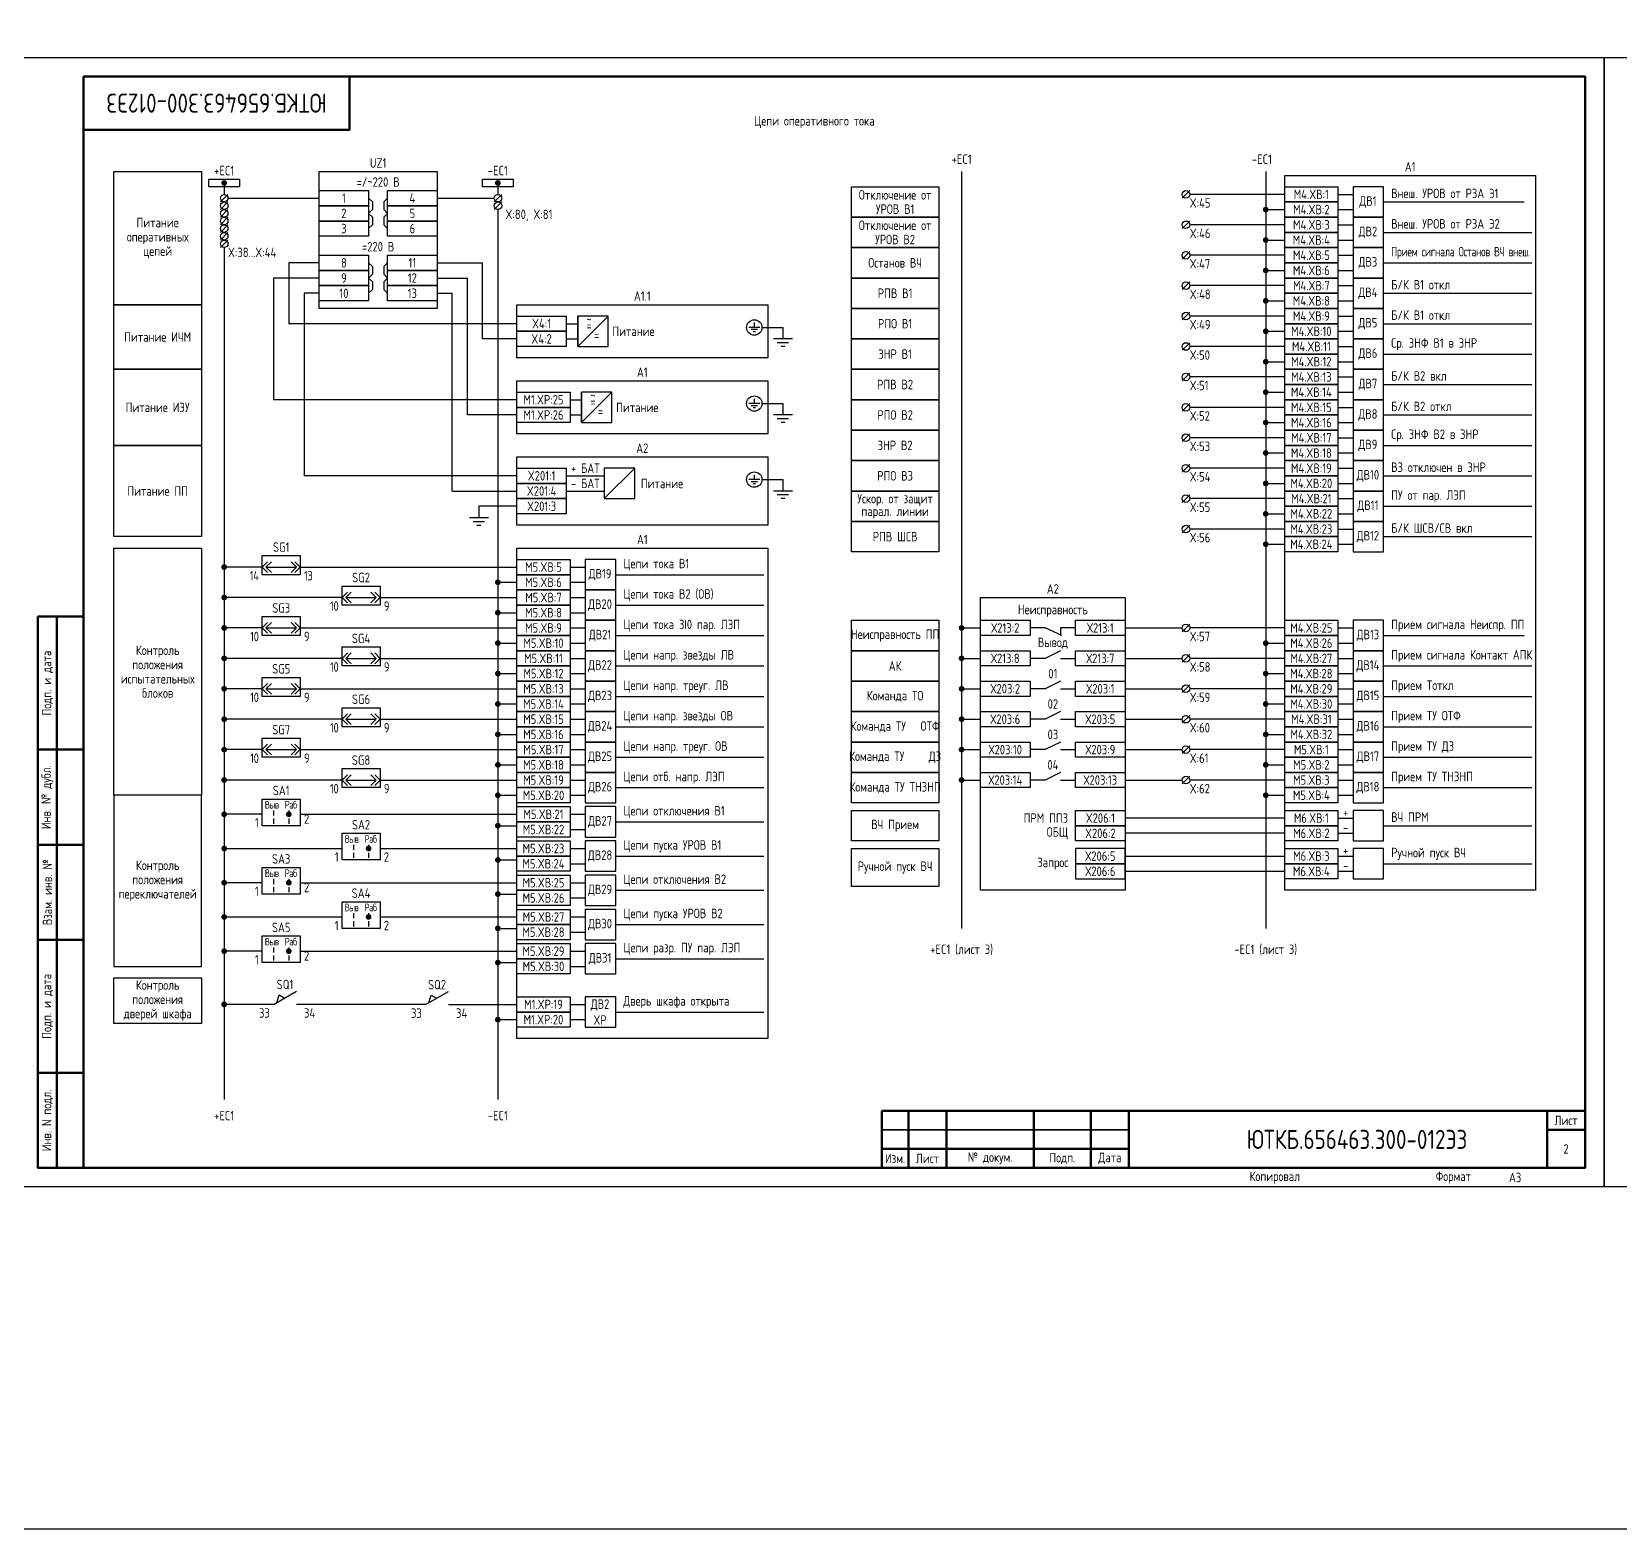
# Model space of a CAD drawing. Header units: millimetres. Extents: x -863 to 2619, y -90 to 586.
# Drawn here: x 426.4 to 844, y -90 to 303.8 of the extents above; entities that cross this region are included whole.
import ezdxf

# ---------------------------------------------------------------- set-up
doc = ezdxf.new("R2010")
doc.units = ezdxf.units.MM
doc.styles.add('Gost_type_A', font='GOST_A.TTF')

# ---------------------------------------------------------------- blocks, each defined once
blk = doc.blocks.new('Формат_А3')
blk.add_lwpolyline([(-420, 297), (0, 297), (0, 0), (-420, 0)], close=True)
at = {"lineweight": 50}
blk.add_lwpolyline([(-400, 292), (-5, 292), (-5, 5), (-400, 5)], close=True, dxfattribs=at)
blk = doc.blocks.new('POINT')
at = {"const_width": 0.75}
blk.add_lwpolyline([(-0.375, 0, 1), (0.375, 0, 1)], format="xyb", close=True, dxfattribs=at)
blk = doc.blocks.new('Шинка')
blk.add_lwpolyline([(-4, 1), (4, 1), (4, -1), (-4, -1)], close=True)
blk.add_blockref('POINT', (0, 0))
blk = doc.blocks.new('Штамп угловой верхний')
at = {"lineweight": 50}
blk.add_lwpolyline([(0, 0), (70, 0), (70, -14), (0, -14)], close=True, dxfattribs=at)
blk = doc.blocks.new('Штамп левый нижний')
at = {"lineweight": 50}
for points in [[(-12, 145), (-7, 145), (-7, 110), (-12, 110)], [(-7, 145), (0, 145), (0, 110), (-7, 110)], [(-12, 110), (-7, 110), (-7, 85), (-12, 85)], [(-7, 110), (0, 110), (0, 85), (-7, 85)], [(-12, 85), (-7, 85), (-7, 60), (-12, 60)], [(-7, 85), (0, 85), (0, 60), (-7, 60)], [(-12, 60), (-7, 60), (-7, 25), (-12, 25)], [(-7, 60), (0, 60), (0, 25), (-7, 25)], [(-12, 25), (-7, 25), (-7, 0), (-12, 0)], [(-7, 25), (0, 25), (0, 0), (-7, 0)]]:
    blk.add_lwpolyline(points, close=True, dxfattribs=at)
at = {"char_height": 2.5, "attachment_point": 5, "rotation": 90, "style": 'Gost_type_A'}
for s, insert, width in [('Подп. и дата', (-9.5, 127.5), 35), ('Инв. № дубл.', (-9.5, 97.5), 25), ('Взам. инв. №', (-9.5, 72.5), 25), ('Подп. и дата', (-9.5, 42.5), 35), ('Инв. N подл.', (-9.5, 12.5), 25)]:
    blk.add_mtext(s, dxfattribs=dict(at, insert=insert, width=width))
blk = doc.blocks.new('Штамп малый нижний')
at = {"lineweight": 50}
for points in [[(-185, 15), (-178, 15), (-178, 5), (-185, 5)], [(-178, 15), (-168, 15), (-168, 5), (-178, 5)], [(-168, 15), (-145, 15), (-145, 5), (-168, 5)], [(-145, 15), (-130, 15), (-130, 5), (-145, 5)], [(-130, 15), (-120, 15), (-120, 5), (-130, 5)], [(-120, 15), (-10, 15), (-10, 0), (-120, 0)], [(-10, 15), (0, 15), (0, 10), (-10, 10)], [(-10, 10), (0, 10), (0, 0), (-10, 0)], [(-185, 5), (-178, 5), (-178, 0), (-185, 0)], [(-178, 5), (-168, 5), (-168, 0), (-178, 0)], [(-168, 5), (-145, 5), (-145, 0), (-168, 0)], [(-145, 5), (-130, 5), (-130, 0), (-145, 0)], [(-130, 5), (-120, 5), (-120, 0), (-130, 0)]]:
    blk.add_lwpolyline(points, close=True, dxfattribs=at)
for points in [[(-185, 15), (-178, 15), (-178, 10), (-185, 10)], [(-178, 15), (-168, 15), (-168, 10), (-178, 10)], [(-168, 15), (-145, 15), (-145, 10), (-168, 10)], [(-145, 15), (-130, 15), (-130, 10), (-145, 10)], [(-130, 15), (-120, 15), (-120, 10), (-130, 10)], [(-185, 10), (-178, 10), (-178, 5), (-185, 5)], [(-178, 10), (-168, 10), (-168, 5), (-178, 5)], [(-168, 10), (-145, 10), (-145, 5), (-168, 5)], [(-145, 10), (-130, 10), (-130, 5), (-145, 5)], [(-130, 10), (-120, 10), (-120, 5), (-130, 5)]]:
    blk.add_lwpolyline(points, close=True)
at = {"char_height": 2.5, "style": 'Gost_type_A'}
for s, insert, width, attachment_point in [('Лист', (-5, 12.5), 10, 5), ('Изм.', (-181.5, 2.5), 7, 5), ('Лист', (-173, 2.5), 10, 5), ('№ докум.', (-156.5, 2.5), 23, 5), ('Подп.', (-137.5, 2.5), 15, 5), ('Дата', (-125, 2.5), 10, 5), ('Копировал', (-75, -2.53), 13.1202, 6), ('Формат', (-30, -2.53), 13.1202, 6)]:
    blk.add_mtext(s, dxfattribs=dict(at, insert=insert, width=width, attachment_point=attachment_point))
blk = doc.blocks.new('БИ_разъем')
for p, q in [((0, 0), (1.41, 1.41)), ((0, 0), (1.41, 1.41)), ((0, 0), (1.41, -1.41)), ((0, 0), (1.41, -1.41)), ((1, 0), (2.41, 1.41)), ((1, 0), (2.41, -1.41)), ((1, 0), (9, 0)), ((9, 0), (7.59, 1.41)), ((9, 0), (7.59, -1.41)), ((10, 0), (8.59, 1.41)), ((10, 0), (8.59, 1.41)), ((10, 0), (8.59, -1.41)), ((10, 0), (8.59, -1.41))]:
    blk.add_line(p, q)
blk = doc.blocks.new('Переключатель_положение')
for p, q in [((2, 1), (2, -0.34)), ((2, -1.14), (2, -2.49))]:
    blk.add_line(p, q)

msp = doc.modelspace()

# ---------------------------------------------------------------- linework, layer by layer
for p, q in [((477, 264), (477, 261)), ((549, 264), (549, 261)), ((671, 267), (671, 68)), ((751, 267), (751, 68)), ((478, 261), (476, 259)), ((478, 259), (476, 257)), ((478.01, 260), (502, 260)), ((533, 260), (548, 260)), ((550, 261), (548, 259)), ((550, 259), (548, 257)), ((731, 262), (729, 260)), ((756, 261), (731, 261)), ((770, 261), (774, 261)), ((782, 259), (819, 259)), ((478, 257), (476, 255)), ((478, 255), (476, 253)), ((549, 257), (549, 23)), ((751, 257), (756, 257)), ((770, 257), (774, 257)), ((478, 253), (476, 251)), ((478, 251), (476, 249)), ((731, 254), (729, 252)), ((756, 253), (731, 253)), ((770, 253), (774, 253)), ((782, 251), (821, 251)), ((478, 249), (476, 247)), ((477, 247), (477, 23)), ((751, 249), (756, 249)), ((770, 249), (774, 249)), ((502, 243), (494, 243)), ((494, 243), (494, 227)), ((533, 243), (545, 243)), ((545, 223), (545, 243)), ((731, 246), (729, 244)), ((756, 245), (731, 245)), ((770, 245), (774, 245)), ((782, 243), (821, 243)), ((490, 239), (490, 207)), ((502, 239), (490, 239)), ((533, 239), (541, 239)), ((541, 203), (541, 239)), ((751, 241), (756, 241)), ((770, 241), (774, 241)), ((502, 235), (498, 235)), ((498, 235), (498, 187)), ((533, 235), (537, 235)), ((537, 183), (537, 235)), ((731, 238), (729, 236)), ((756, 237), (731, 237)), ((770, 237), (774, 237)), ((782, 235), (821, 235)), ((731, 230), (729, 228)), ((751, 233), (756, 233)), ((770, 233), (774, 233)), ((554, 227), (494, 227)), ((570, 221), (570, 229)), ((570, 221), (578, 229)), ((618.48, 226), (624, 226)), ((756, 229), (731, 229)), ((770, 229), (774, 229)), ((782, 227), (821, 227)), ((554, 223), (545, 223)), ((731, 222), (729, 220)), ((751, 225), (756, 225)), ((770, 225), (774, 225)), ((756, 221), (731, 221)), ((770, 221), (774, 221)), ((782, 219), (821, 219)), ((731, 214), (729, 212)), ((756, 213), (731, 213)), ((751, 217), (756, 217)), ((770, 217), (774, 217)), ((770, 213), (774, 213)), ((571, 201), (571, 209)), ((571, 201), (579, 209)), ((751, 209), (756, 209)), ((770, 209), (774, 209)), ((782, 211), (821, 211)), ((554, 207), (490, 207)), ((618.48, 206), (624, 206)), ((731, 206), (729, 204)), ((756, 205), (731, 205)), ((770, 205), (774, 205)), ((554, 203), (541, 203)), ((751, 201), (756, 201)), ((770, 201), (774, 201)), ((782, 203), (821, 203)), ((731, 198), (729, 196)), ((756, 197), (731, 197)), ((770, 197), (774, 197)), ((751, 193), (756, 193)), ((770, 193), (774, 193)), ((782, 195), (821, 195)), ((577, 181), (585, 189)), ((731, 190), (729, 188)), ((756, 189), (731, 189)), ((770, 189), (774, 189)), ((554, 187), (498, 187)), ((618.48, 186), (624, 186)), ((751, 185), (756, 185)), ((770, 185), (774, 185)), ((782, 187), (821, 187)), ((537, 183), (554, 183)), ((731, 182), (729, 180)), ((756, 181), (731, 181)), ((770, 181), (774, 181)), ((554, 179), (544, 179)), ((751, 177), (756, 177)), ((770, 177), (774, 177)), ((782, 179), (821, 179)), ((731, 174), (729, 172)), ((756, 173), (731, 173)), ((770, 173), (774, 173)), ((751, 169), (756, 169)), ((770, 169), (774, 169)), ((782, 171), (821, 171)), ((487, 163), (477, 163)), ((497, 163), (554, 163)), ((568, 163), (572, 163)), ((549, 159), (554, 159)), ((568, 159), (572, 159)), ((580, 161), (619, 161)), ((508, 155), (477, 155)), ((518, 155), (554, 155)), ((568, 155), (572, 155)), ((549, 151), (554, 151)), ((568, 151), (572, 151)), ((580, 153), (619, 153)), ((487, 147), (477, 147)), ((497, 147), (554, 147)), ((568, 147), (572, 147)), ((671, 147), (676, 147)), ((697, 147), (697, 145)), ((714, 147), (729, 147)), ((731, 148), (729, 146)), ((756, 147), (731, 147)), ((770, 147), (774, 147)), ((549, 143), (554, 143)), ((568, 143), (572, 143)), ((580, 145), (619, 145)), ((751, 143), (756, 143)), ((770, 143), (774, 143)), ((782, 145), (819, 145)), ((508, 139), (477, 139)), ((518, 139), (554, 139)), ((568, 139), (572, 139)), ((671, 139), (676, 139)), ((693, 139), (689, 139)), ((697, 139), (701, 139)), ((714, 139), (729, 139)), ((731, 140), (729, 138)), ((756, 139), (731, 139)), ((770, 139), (774, 139)), ((549, 135), (554, 135)), ((568, 135), (572, 135)), ((580, 137), (619, 137)), ((751, 135), (756, 135)), ((770, 135), (774, 135)), ((782, 137), (821, 137)), ((487, 131), (477, 131)), ((497, 131), (554, 131)), ((568, 131), (572, 131)), ((671, 131), (676, 131)), ((693, 131), (689, 131)), ((697, 131), (701, 131)), ((714, 131), (729, 131)), ((731, 132), (729, 130)), ((756, 131), (731, 131)), ((770, 131), (774, 131)), ((549, 127), (554, 127)), ((568, 127), (572, 127)), ((580, 129), (619, 129)), ((751, 127), (756, 127)), ((770, 127), (774, 127)), ((782, 129), (821, 129)), ((508, 123), (477, 123)), ((518, 123), (554, 123)), ((568, 123), (572, 123)), ((671, 123), (676, 123)), ((693, 123), (689, 123)), ((697, 123), (701, 123)), ((714, 123), (729, 123)), ((731, 124), (729, 122)), ((756, 123), (731, 123)), ((770, 123), (774, 123)), ((549, 119), (554, 119)), ((568, 119), (572, 119)), ((580, 121), (619, 121)), ((751, 119), (756, 119)), ((770, 119), (774, 119)), ((782, 121), (821, 121)), ((487, 115), (477, 115)), ((497, 115), (554, 115)), ((568, 115), (572, 115)), ((580, 113), (619, 113)), ((671, 115), (676, 115)), ((693, 115), (689, 115)), ((697, 115), (701, 115)), ((714, 115), (729, 115)), ((731, 116), (729, 114)), ((756, 115), (731, 115)), ((770, 115), (774, 115)), ((782, 113), (821, 113)), ((549, 111), (554, 111)), ((568, 111), (572, 111)), ((751, 111), (756, 111)), ((770, 111), (774, 111)), ((508, 107), (477, 107)), ((518, 107), (554, 107)), ((568, 107), (572, 107)), ((580, 105), (619, 105)), ((671, 107), (676, 107)), ((693, 107), (689, 107)), ((697, 107), (701, 107)), ((714, 107), (729, 107)), ((731, 108), (729, 106)), ((756, 107), (731, 107)), ((770, 107), (774, 107)), ((782, 105), (821, 105)), ((549, 103), (554, 103)), ((568, 103), (572, 103)), ((751, 103), (756, 103)), ((770, 103), (774, 103)), ((487, 98), (477, 98)), ((497, 98), (554, 98)), ((568, 98), (572, 98)), ((756, 97), (714, 97)), ((770, 97), (774, 97)), ((549, 95), (554, 95)), ((549, 95), (554, 95)), ((568, 94), (572, 94)), ((580, 96), (619, 96)), ((756, 93), (714, 93)), ((770, 93), (774, 93)), ((782, 95), (821, 95)), ((477, 89), (508, 89)), ((518, 89), (554, 89)), ((568, 89), (572, 89)), ((549, 86), (554, 86)), ((549, 86), (554, 86)), ((568, 85), (572, 85)), ((580, 87), (619, 87)), ((714, 87), (756, 87)), ((770, 87), (774, 87)), ((782, 85), (821, 85)), ((487, 80), (477, 80)), ((497, 80), (554, 80)), ((568, 80), (572, 80)), ((714, 83), (756, 83)), ((770, 83), (774, 83)), ((549, 77), (554, 77)), ((549, 77), (554, 77)), ((568, 76), (572, 76)), ((580, 78), (619, 78)), ((477, 71), (508, 71)), ((518, 71), (554, 71)), ((568, 71), (572, 71)), ((549, 68), (554, 68)), ((549, 68), (554, 68)), ((568, 67), (572, 67)), ((580, 69), (619, 69)), ((487, 62), (477, 62)), ((497, 62), (554, 62)), ((549, 59), (554, 59)), ((549, 59), (554, 59)), ((568, 62), (572, 62)), ((580, 60), (619, 60)), ((568, 58), (572, 58)), ((490, 48), (496, 51.46)), ((490.86, 48.5), (491.43, 50.48)), ((491.43, 50.48), (492.87, 49.65)), ((530, 47.95), (536, 51.42)), ((530.86, 48.45), (531.43, 50.44)), ((531.43, 50.44), (532.87, 49.61)), ((490, 48), (477, 48)), ((530, 47.95), (496, 47.95)), ((536, 48), (554, 48)), ((568, 48), (572, 48)), ((580, 46), (619, 46)), ((549, 44), (554, 44)), ((549, 44), (554, 44)), ((568, 44), (572, 44))]:
    msp.add_line(p, q)
at = {"ltscale": 4}
for p, q in [((567, 227), (570, 227)), ((567, 223), (570, 223)), ((568, 207), (571, 207)), ((568, 203), (571, 203)), ((567, 187), (577, 187)), ((567, 183), (577, 183))]:
    msp.add_line(p, q, dxfattribs=at)
at = {"ltscale": 4.32}
for p, q in [((617.89, 226), (615.04, 226)), ((616.46, 227.28), (616.46, 226)), ((624, 226), (624, 223)), ((617.32, 225.43), (615.61, 225.43)), ((616.75, 224.86), (616.18, 224.86)), ((626.5, 223), (621.5, 223)), ((625.5, 222), (622.5, 222)), ((624.5, 221), (623.5, 221)), ((617.89, 206), (615.04, 206)), ((617.32, 205.43), (615.61, 205.43)), ((616.75, 204.86), (616.18, 204.86)), ((616.46, 207.28), (616.46, 206)), ((624, 206), (624, 203)), ((626.5, 203), (621.5, 203)), ((625.5, 202), (622.5, 202)), ((624.5, 201), (623.5, 201)), ((617.89, 186), (615.04, 186)), ((617.32, 185.43), (615.61, 185.43)), ((616.75, 184.86), (616.18, 184.86)), ((616.46, 187.28), (616.46, 186)), ((624, 186), (624, 183)), ((626.5, 183), (621.5, 183)), ((625.5, 182), (622.5, 182)), ((624.5, 181), (623.5, 181)), ((541.5, 176), (546.5, 176)), ((544, 179), (544, 176)), ((542.5, 175), (545.5, 175)), ((543.5, 174), (544.5, 174)), ((697.39, 145), (693, 147)), ((697, 141), (693, 139)), ((697, 133), (693, 131)), ((697, 125), (693, 123)), ((697, 117), (693, 115)), ((697, 109), (693, 107))]:
    msp.add_line(p, q, dxfattribs=at)
at = {"ltscale": 1.08}
for p, q in [((693, 147), (689, 147)), ((701, 147), (697, 147))]:
    msp.add_line(p, q, dxfattribs=at)
for points in [[(-863, 586), (2619, 586), (2619, -90), (-863, -90)], [(471, 232), (448, 232), (448, 267), (471, 267)], [(502, 267), (533, 267), (533, 231), (502, 231)], [(756, 266), (822, 266), (822, 78), (756, 78)], [(502, 262), (515, 262), (515, 258), (502, 258)], [(520, 262), (533, 262), (533, 258), (520, 258)], [(665, 255), (642, 255), (642, 263), (665, 263)], [(756, 263), (770, 263), (770, 259), (756, 259)], [(756, 259), (770, 259), (770, 255), (756, 255)], [(502, 258), (515, 258), (515, 254), (502, 254)], [(520, 258), (533, 258), (533, 254), (520, 254)], [(665, 247), (642, 247), (642, 255), (665, 255)], [(756, 255), (770, 255), (770, 251), (756, 251)], [(502, 254), (515, 254), (515, 250), (502, 250)], [(520, 254), (533, 254), (533, 250), (520, 250)], [(756, 251), (770, 251), (770, 247), (756, 247)], [(665, 239), (642, 239), (642, 247), (665, 247)], [(756, 247), (770, 247), (770, 243), (756, 243)], [(502, 245), (515, 245), (515, 241), (502, 241)], [(520, 245), (533, 245), (533, 241), (520, 241)], [(756, 243), (770, 243), (770, 239), (756, 239)], [(502, 241), (515, 241), (515, 237), (502, 237)], [(520, 241), (533, 241), (533, 237), (520, 237)], [(665, 231), (642, 231), (642, 239), (665, 239)], [(756, 239), (770, 239), (770, 235), (756, 235)], [(502, 237), (515, 237), (515, 233), (502, 233)], [(520, 237), (533, 237), (533, 233), (520, 233)], [(756, 235), (770, 235), (770, 231), (756, 231)], [(471, 215), (448, 215), (448, 232), (471, 232)], [(554, 232), (620, 232), (620, 218), (554, 218)], [(665, 223), (642, 223), (642, 231), (665, 231)], [(756, 231), (770, 231), (770, 227), (756, 227)], [(554, 229), (567, 229), (567, 225), (554, 225)], [(756, 227), (770, 227), (770, 223), (756, 223)], [(554, 225), (567, 225), (567, 221), (554, 221)], [(665, 215), (642, 215), (642, 223), (665, 223)], [(756, 223), (770, 223), (770, 219), (756, 219)], [(756, 219), (770, 219), (770, 215), (756, 215)], [(471, 195), (448, 195), (448, 215), (471, 215)], [(665, 207), (642, 207), (642, 215), (665, 215)], [(756, 215), (770, 215), (770, 211), (756, 211)], [(554, 212), (620, 212), (620, 198), (554, 198)], [(554, 209), (568, 209), (568, 205), (554, 205)], [(756, 211), (770, 211), (770, 207), (756, 207)], [(554, 205), (568, 205), (568, 201), (554, 201)], [(665, 199), (642, 199), (642, 207), (665, 207)], [(756, 207), (770, 207), (770, 203), (756, 203)], [(756, 203), (770, 203), (770, 199), (756, 199)], [(665, 191), (642, 191), (642, 199), (665, 199)], [(756, 199), (770, 199), (770, 195), (756, 195)], [(471, 171), (448, 171), (448, 195), (471, 195)], [(756, 195), (770, 195), (770, 191), (756, 191)], [(554, 192), (620, 192), (620, 174), (554, 174)], [(554, 189), (567, 189), (567, 185), (554, 185)], [(665, 183), (642, 183), (642, 191), (665, 191)], [(756, 191), (770, 191), (770, 187), (756, 187)], [(554, 185), (567, 185), (567, 181), (554, 181)], [(756, 187), (770, 187), (770, 183), (756, 183)], [(554, 181), (567, 181), (567, 177), (554, 177)], [(665, 175), (642, 175), (642, 183), (665, 183)], [(756, 183), (770, 183), (770, 179), (756, 179)], [(756, 179), (770, 179), (770, 175), (756, 175)], [(665, 167), (642, 167), (642, 175), (665, 175)], [(756, 175), (770, 175), (770, 171), (756, 171)], [(471, 103), (448, 103), (448, 168), (471, 168)], [(554, 168), (620, 168), (620, 39), (554, 39)], [(756, 171), (770, 171), (770, 167), (756, 167)], [(487, 166), (497, 166), (497, 161), (487, 161)], [(554, 165), (568, 165), (568, 161), (554, 161)], [(554, 161), (568, 161), (568, 157), (554, 157)], [(508, 158), (518, 158), (518, 153), (508, 153)], [(554, 157), (568, 157), (568, 153), (554, 153)], [(676, 155), (714, 155), (714, 78), (676, 78)], [(554, 153), (568, 153), (568, 149), (554, 149)], [(487, 150), (497, 150), (497, 145), (487, 145)], [(554, 149), (568, 149), (568, 145), (554, 145)], [(665, 141), (642, 141), (642, 149), (665, 149)], [(676, 149), (689, 149), (689, 145), (676, 145)], [(701, 149), (714, 149), (714, 145), (701, 145)], [(756, 149), (770, 149), (770, 145), (756, 145)], [(508, 142), (518, 142), (518, 137), (508, 137)], [(554, 145), (568, 145), (568, 141), (554, 141)], [(756, 145), (770, 145), (770, 141), (756, 141)], [(554, 141), (568, 141), (568, 137), (554, 137)], [(665, 133), (642, 133), (642, 141), (665, 141)], [(676, 141), (689, 141), (689, 137), (676, 137)], [(701, 141), (714, 141), (714, 137), (701, 137)], [(756, 141), (770, 141), (770, 137), (756, 137)], [(487, 134), (497, 134), (497, 129), (487, 129)], [(554, 137), (568, 137), (568, 133), (554, 133)], [(756, 137), (770, 137), (770, 133), (756, 133)], [(554, 133), (568, 133), (568, 129), (554, 129)], [(665, 125), (642, 125), (642, 133), (665, 133)], [(676, 133), (689, 133), (689, 129), (676, 129)], [(701, 133), (714, 133), (714, 129), (701, 129)], [(756, 133), (770, 133), (770, 129), (756, 129)], [(508, 126), (518, 126), (518, 121), (508, 121)], [(554, 129), (568, 129), (568, 125), (554, 125)], [(756, 129), (770, 129), (770, 125), (756, 125)], [(554, 125), (568, 125), (568, 121), (554, 121)], [(665, 117), (642, 117), (642, 125), (665, 125)], [(676, 125), (689, 125), (689, 121), (676, 121)], [(701, 125), (714, 125), (714, 121), (701, 121)], [(756, 125), (770, 125), (770, 121), (756, 121)], [(487, 118), (497, 118), (497, 113), (487, 113)], [(554, 121), (568, 121), (568, 117), (554, 117)], [(554, 117), (568, 117), (568, 113), (554, 113)], [(665, 109), (642, 109), (642, 117), (665, 117)], [(676, 117), (689, 117), (689, 113), (676, 113)], [(701, 117), (714, 117), (714, 113), (701, 113)], [(756, 121), (770, 121), (770, 117), (756, 117)], [(756, 117), (770, 117), (770, 113), (756, 113)], [(554, 113), (568, 113), (568, 109), (554, 109)], [(756, 113), (770, 113), (770, 109), (756, 109)], [(508, 110), (518, 110), (518, 105), (508, 105)], [(554, 109), (568, 109), (568, 105), (554, 105)], [(665, 101), (642, 101), (642, 109), (665, 109)], [(676, 109), (689, 109), (689, 105), (676, 105)], [(701, 109), (714, 109), (714, 105), (701, 105)], [(756, 109), (770, 109), (770, 105), (756, 105)], [(554, 105), (568, 105), (568, 101), (554, 101)], [(756, 105), (770, 105), (770, 101), (756, 101)], [(471, 103), (448, 103), (448, 58), (471, 58)], [(487, 102), (497, 102), (497, 95), (487, 95)], [(554, 100), (568, 100), (568, 96), (554, 96)], [(665, 91), (642, 91), (642, 99), (665, 99)], [(701, 99), (714, 99), (714, 95), (701, 95)], [(756, 99), (770, 99), (770, 95), (756, 95)], [(508, 93), (518, 93), (518, 86), (508, 86)], [(554, 96), (568, 96), (568, 92), (554, 92)], [(701, 95), (714, 95), (714, 91), (701, 91)], [(756, 95), (770, 95), (770, 91), (756, 91)], [(554, 91), (568, 91), (568, 87), (554, 87)], [(665, 79), (642, 79), (642, 89), (665, 89)], [(714, 89), (701, 89), (701, 85), (714, 85)], [(756, 89), (770, 89), (770, 85), (756, 85)], [(487, 84), (497, 84), (497, 77), (487, 77)], [(554, 87), (568, 87), (568, 83), (554, 83)], [(714, 85), (701, 85), (701, 81), (714, 81)], [(756, 85), (770, 85), (770, 81), (756, 81)], [(554, 82), (568, 82), (568, 78), (554, 78)], [(554, 78), (568, 78), (568, 74), (554, 74)], [(508, 75), (518, 75), (518, 68), (508, 68)], [(554, 73), (568, 73), (568, 69), (554, 69)], [(554, 69), (568, 69), (568, 65), (554, 65)], [(487, 66), (497, 66), (497, 59), (487, 59)], [(554, 64), (568, 64), (568, 60), (554, 60)], [(554, 60), (568, 60), (568, 56), (554, 56)], [(471, 43), (448, 43), (448, 55), (471, 55)], [(554, 50), (568, 50), (568, 46), (554, 46)], [(554, 46), (568, 46), (568, 42), (554, 42)]]:
    msp.add_lwpolyline(points, close=True)
for points in [[(515, 260), (516, 259), (516, 257), (515, 256)], [(520, 260), (519, 259), (519, 257), (520, 256)], [(515, 256), (516, 255), (516, 253), (515, 252)], [(520, 256), (519, 255), (519, 253), (520, 252)], [(515, 243), (516, 242), (516, 240), (515, 239)], [(520, 243), (519, 242), (519, 240), (520, 239)], [(515, 239), (516, 238), (516, 236), (515, 235)], [(520, 239), (519, 238), (519, 236), (520, 235)]]:
    msp.add_lwpolyline(points)
at = {"ltscale": 4}
for points in [[(774, 255), (782, 255), (782, 263), (774, 263)], [(774, 247), (782, 247), (782, 255), (774, 255)], [(774, 239), (782, 239), (782, 247), (774, 247)], [(774, 231), (782, 231), (782, 239), (774, 239)], [(774, 223), (782, 223), (782, 231), (774, 231)], [(570, 221), (578, 221), (578, 229), (570, 229)], [(774, 215), (782, 215), (782, 223), (774, 223)], [(774, 207), (782, 207), (782, 215), (774, 215)], [(571, 201), (579, 201), (579, 209), (571, 209)], [(774, 199), (782, 199), (782, 207), (774, 207)], [(774, 191), (782, 191), (782, 199), (774, 199)], [(577, 181), (585, 181), (585, 189), (577, 189)], [(774, 183), (782, 183), (782, 191), (774, 191)], [(774, 175), (782, 175), (782, 183), (774, 183)], [(774, 167), (782, 167), (782, 175), (774, 175)], [(572, 157), (580, 157), (580, 165), (572, 165)], [(572, 149), (580, 149), (580, 157), (572, 157)], [(572, 141), (580, 141), (580, 149), (572, 149)], [(774, 141), (782, 141), (782, 149), (774, 149)], [(572, 133), (580, 133), (580, 141), (572, 141)], [(774, 133), (782, 133), (782, 141), (774, 141)], [(572, 125), (580, 125), (580, 133), (572, 133)], [(774, 125), (782, 125), (782, 133), (774, 133)], [(572, 117), (580, 117), (580, 125), (572, 125)], [(774, 117), (782, 117), (782, 125), (774, 125)], [(572, 109), (580, 109), (580, 117), (572, 117)], [(774, 109), (782, 109), (782, 117), (774, 117)], [(572, 101), (580, 101), (580, 109), (572, 109)], [(774, 101), (782, 101), (782, 109), (774, 109)], [(572, 92), (580, 92), (580, 100), (572, 100)], [(774, 91), (782, 91), (782, 99), (774, 99)], [(572, 83), (580, 83), (580, 91), (572, 91)], [(774, 81), (782, 81), (782, 89), (774, 89)], [(572, 74), (580, 74), (580, 82), (572, 82)], [(572, 65), (580, 65), (580, 73), (572, 73)], [(572, 56), (580, 56), (580, 64), (572, 64)], [(572, 42), (580, 42), (580, 50), (572, 50)]]:
    msp.add_lwpolyline(points, close=True, dxfattribs=at)
for centre, radius in [((477, 260), 1), ((477, 258), 1), ((549, 260), 1), ((549, 258), 1), ((730, 261), 1), ((477, 256), 1), ((477, 254), 1), ((477, 252), 1), ((477, 250), 1), ((730, 253), 1), ((477, 248), 1), ((730, 245), 1), ((730, 237), 1), ((730, 229), 1), ((616.46, 226), 2.02), ((730, 221), 1), ((730, 213), 1), ((616.46, 206), 2.02), ((730, 205), 1), ((730, 197), 1), ((616.46, 186), 2.02), ((730, 189), 1), ((730, 181), 1), ((730, 173), 1), ((730, 147), 1), ((730, 139), 1), ((730, 131), 1), ((730, 123), 1), ((730, 115), 1), ((730, 107), 1)]:
    msp.add_circle(centre, radius)

# ---------------------------------------------------------------- block references
at = {"color": 1}
for name, p in [('Формат_А3', (840, 0)), ('Формат_А3', (1260, 0)), ('Штамп левый нижний', (440, 5)), ('Штамп малый нижний', (835, 5))]:
    msp.add_blockref(name, p, dxfattribs=at)
for name, p in [('Штамп угловой верхний', (440, 292)), ('Шинка', (477, 264)), ('Шинка', (549, 264)), ('POINT', (751, 257)), ('POINT', (751, 249)), ('POINT', (751, 241)), ('POINT', (751, 233)), ('POINT', (751, 225)), ('POINT', (751, 217)), ('POINT', (751, 209)), ('POINT', (751, 201)), ('POINT', (751, 193)), ('POINT', (751, 185)), ('POINT', (751, 177)), ('POINT', (751, 169)), ('POINT', (477, 163)), ('БИ_разъем', (487, 163)), ('POINT', (549, 159)), ('POINT', (477, 155)), ('БИ_разъем', (508, 155)), ('POINT', (549, 151)), ('POINT', (477, 147)), ('БИ_разъем', (487, 147)), ('POINT', (671, 147)), ('POINT', (549, 143)), ('POINT', (751, 143)), ('POINT', (477, 139)), ('БИ_разъем', (508, 139)), ('POINT', (671, 139)), ('POINT', (549, 135)), ('POINT', (751, 135)), ('POINT', (477, 131)), ('БИ_разъем', (487, 131)), ('POINT', (671, 131)), ('POINT', (549, 127)), ('POINT', (751, 127)), ('POINT', (477, 123)), ('БИ_разъем', (508, 123)), ('POINT', (671, 123)), ('POINT', (549, 119)), ('POINT', (751, 119)), ('POINT', (477, 115)), ('БИ_разъем', (487, 115)), ('POINT', (671, 115)), ('POINT', (549, 111)), ('POINT', (751, 111)), ('POINT', (477, 107)), ('БИ_разъем', (508, 107)), ('POINT', (671, 107)), ('POINT', (549, 103)), ('POINT', (751, 103)), ('POINT', (477, 98)), ('Переключатель_положение', (488, 98)), ('POINT', (494, 98)), ('Переключатель_положение', (492, 98)), ('POINT', (549, 95)), ('POINT', (549, 95)), ('POINT', (477, 89)), ('Переключатель_положение', (509, 89)), ('POINT', (515, 89)), ('Переключатель_положение', (513, 89)), ('POINT', (549, 86)), ('POINT', (549, 86)), ('POINT', (477, 80)), ('Переключатель_положение', (488, 80)), ('POINT', (494, 80)), ('Переключатель_положение', (492, 80)), ('POINT', (549, 77)), ('POINT', (549, 77)), ('POINT', (477, 71)), ('Переключатель_положение', (509, 71)), ('POINT', (515, 71)), ('Переключатель_положение', (513, 71)), ('POINT', (549, 68)), ('POINT', (549, 68)), ('POINT', (477, 62)), ('Переключатель_положение', (488, 62)), ('POINT', (494, 62)), ('Переключатель_положение', (492, 62)), ('POINT', (549, 59)), ('POINT', (549, 59)), ('POINT', (477, 48)), ('POINT', (549, 44)), ('POINT', (549, 44))]:
    msp.add_blockref(name, p)

# ---------------------------------------------------------------- texts
at = {"insert": (475, 285), "char_height": 5, "width": 70, "attachment_point": 5, "rotation": 180, "style": 'Gost_type_A'}
msp.add_mtext('ЮТКБ.656463.300-012Э3', dxfattribs=at)
at = {"char_height": 2.5, "style": 'Gost_type_A'}
for s, insert, width, attachment_point, line_spacing_factor in [('Цепи оперативного тока', (632.25, 280), 197.5, 5, 0.9), ('UZ1', (517.5, 268), 31, 8, 0.9), ('A1', (789, 267), 66, 8, 0.9), ('=/~220 В', (517.5, 263), 31, 8, 0.9), ('Отключение от УРОВ В1', (653.5, 259), 23, 5, 0.9), ('X:45', (731, 260), 8, 1, 0.9), ('Питание оперативных цепей', (459.5, 249.5), 23, 5, 0.9), ('X:80, X:81', (551, 257), 16, 1, 0.9), ('Отключение от УРОВ В2', (653.5, 251), 23, 5, 0.9), ('X:46', (731, 252), 8, 1, 0.9), ('X:38...X:44', (478, 247), 16, 1, 0.9), ('=220 В', (517.5, 246), 31, 8, 0.9), ('Останов ВЧ', (653.5, 243), 23, 5, 0.9), ('X:47', (731, 244), 8, 1, 0.9), ('A1.1', (587, 233), 66, 8, 0.9), ('РПВ В1', (653.5, 235), 23, 5, 0.9), ('X:48', (731, 236), 8, 1, 0.9), ('РПО В1', (653.5, 227), 23, 5, 0.9), ('X:49', (731, 228), 8, 1, 0.9), ('Питание ИЧМ', (459.5, 223.5), 23, 5, 0.9), ('ЗНР В1', (653.5, 219), 23, 5, 0.9), ('X:50', (731, 220), 8, 1, 0.9), ('A1', (587, 213), 66, 8, 0.9), ('РПВ В2', (653.5, 211), 23, 5, 0.9), ('X:51', (731, 212), 8, 1, 0.9), ('Питание ИЭУ', (459.5, 205), 23, 5, 0.9), ('РПО В2', (653.5, 203), 23, 5, 0.9), ('X:52', (731, 204), 8, 1, 0.9), ('A2', (587, 193), 66, 8, 0.9), ('ЗНР В2', (653.5, 195), 23, 5, 0.9), ('X:53', (731, 196), 8, 1, 0.9), ('РПО В3', (653.5, 187), 23, 5, 0.9), ('X:54', (731, 188), 8, 1, 0.9), ('Питание ПП', (459.5, 183), 23, 5, 0.9), ('Ускор. от защит парал. линии', (653.5, 179), 23, 5, 0.8), ('X:55', (731, 180), 8, 1, 0.9), ('A1', (587, 169), 66, 8, 0.9), ('A1', (587, 169), 66, 8, 0.9), ('РПВ ШСВ', (653.5, 171), 23, 5, 0.9), ('X:56', (731, 172), 8, 1, 0.9), ('SG1', (492, 167), 10, 8, 0.9), ('{\\T0.9;14}', (486, 162), 5, 3, 0.9), ('{\\T0.9;13}', (498, 162), 5, 1, 0.9), ('SG2', (513, 159), 10, 8, 0.9), ('A2', (695, 156), 38, 8, 0.9), ('SG3', (492, 151), 10, 8, 0.9), ('{\\T0.9;10}', (507, 154), 5, 3, 0.9), ('{\\T0.9;9}', (519, 154), 5, 1, 0.9), ('Неисправность', (695, 151.5), 38, 5, 0.8), ('Неисправность ПП', (653.5, 145), 23, 5, 0.9), ('Контроль положения\\Pиспытательных блоков', (459.5, 135.5), 23, 5, 0.9), ('{\\T0.9;10}', (486, 146), 5, 3, 0.9), ('{\\T0.9;9}', (498, 146), 5, 1, 0.9), ('SG4', (513, 143), 10, 8, 0.9), ('Вывод', (695, 143), 38, 5, 0.8), ('X:57', (731, 146), 8, 1, 0.9), ('{\\T0.9;10}', (507, 138), 5, 3, 0.9), ('{\\T0.9;9}', (519, 138), 5, 1, 0.9), ('АК', (653.5, 137), 23, 5, 0.9), ('X:58', (731, 138), 8, 1, 0.9), ('SG5', (492, 135), 10, 8, 0.9), ('01', (695, 135), 38, 5, 0.8), ('{\\T0.9;10}', (486, 130), 5, 3, 0.9), ('{\\T0.9;9}', (498, 130), 5, 1, 0.9), ('SG6', (513, 127), 10, 8, 0.9), ('Команда ТО', (653.5, 129), 23, 5, 0.9), ('X:59', (731, 130), 8, 1, 0.9), ('02', (695, 127), 38, 5, 0.8), ('SG7', (492, 119), 10, 8, 0.9), ('{\\T0.9;10}', (507, 122), 5, 3, 0.9), ('{\\T0.9;9}', (519, 122), 5, 1, 0.9), ('Команда ТУ   ОТФ', (653.5, 121), 23, 5, 0.9), ('X:60', (731, 122), 8, 1, 0.9), ('03', (695, 119), 38, 5, 0.8), ('{\\T0.9;10}', (486, 114), 5, 3, 0.9), ('{\\T0.9;9}', (498, 114), 5, 1, 0.9), ('SG8', (513, 111), 10, 8, 0.9), ('Команда ТУ     ДЗ', (653.5, 113), 23, 5, 0.9), ('X:61', (731, 114), 8, 1, 0.9), ('04', (695, 111), 38, 5, 0.8), ('{\\T0.9;10}', (507, 106), 5, 3, 0.9), ('{\\T0.9;9}', (519, 106), 5, 1, 0.9), ('Команда ТУ ТНЗНП', (653.5, 105), 23, 5, 0.9), ('X:62', (731, 106), 8, 1, 0.9), ('ВЧ Прием', (653.5, 95), 23, 5, 0.9), ('Контроль положения\\Pпереключателей', (459.5, 80.5), 23, 5, 0.9), ('Ручной пуск ВЧ', (653.5, 84), 23, 5, 0.9), ('Контроль положения\\Pдверей шкафа', (459.5, 49), 23, 5, 0.9)]:
    msp.add_mtext(s, dxfattribs=dict(at, insert=insert, width=width, attachment_point=attachment_point, line_spacing_factor=line_spacing_factor))
at = {"style": 'Gost_type_A'}
for s, insert, char_height, width, attachment_point in [('+EC1', (671, 269), 2.5, 18, 8), ('-EC1', (750, 269), 2.5, 18, 8), ('+EC1', (477, 266), 2.5, 10, 8), ('-EC1', (549, 266), 2.5, 10, 8), ('1', (508.5, 260), 2.5, 13, 5), ('4', (526.5, 260), 2.5, 13, 5), ('M4.XВ:1', (763, 261), 2.5, 14, 5), ('ДВ1', (777.88, 259), 2.5, 7.7588, 5), ('Внеш. УРОВ от РЗА Э1', (784, 260), 2.5, 30.8621, 7), ('2', (508.5, 256), 2.5, 13, 5), ('5', (526.5, 256), 2.5, 13, 5), ('M4.XВ:2', (763, 257), 2.5, 14, 5), ('3', (508.5, 252), 2.5, 13, 5), ('6', (526.5, 252), 2.5, 13, 5), ('M4.XВ:3', (763, 253), 2.5, 14, 5), ('ДВ2', (777.88, 251), 2.5, 7.7588, 5), ('Внеш. УРОВ от РЗА Э2', (784, 252), 2.5, 44.8565, 7), ('M4.XВ:4', (763, 249), 2.5, 14, 5), ('{\\W0.9;\\T0.95;Прием сигнала Останов ВЧ внеш.}', (784, 244), 2.5, 44.8565, 7), ('8', (508.5, 243), 2.5, 13, 5), ('11', (526.5, 243), 2.5, 13, 5), ('M4.XВ:5', (763, 245), 2.5, 14, 5), ('M4.XВ:6', (763, 241), 2.5, 14, 5), ('ДВ3', (777.88, 243), 2.5, 7.7588, 5), ('9', (508.5, 239), 2.5, 13, 5), ('12', (526.5, 239), 2.5, 13, 5), ('M4.XВ:7', (763, 237), 2.5, 14, 5), ('Б/К В1 откл', (784, 236), 2.5, 27.8465, 7), ('10', (508.5, 235), 2.5, 13, 5), ('13', (526.5, 235), 2.5, 13, 5), ('M4.XВ:8', (763, 233), 2.5, 14, 5), ('ДВ4', (777.88, 235), 2.5, 7.7588, 5), ('M4.XВ:9', (763, 229), 2.5, 14, 5), ('Б/К В1 откл', (784, 228), 2.5, 27.8465, 7), ('X4:1', (560.5, 227), 2.5, 13, 5), ('~', (573, 228.03), 2.5, 2.7, 5), ('=', (573, 226.53), 2.5, 6, 5), ('Питание', (584.67, 224.99), 2.5, 11.3452, 5), ('M4.XВ:10', (763, 225), 2.5, 14, 5), ('ДВ5', (777.88, 227), 2.5, 7.7588, 5), ('X4:2', (560.5, 223), 2.5, 13, 5), ('=', (575, 224), 2.5, 6, 5), ('M4.XВ:11', (763, 221), 2.5, 14, 5), ('Ср. ЗНФ В1 в ЗНР', (784, 220), 2.5, 27.8465, 7), ('M4.XВ:12', (763, 217), 2.5, 14, 5), ('ДВ6', (777.88, 219), 2.5, 7.7588, 5), ('M4.XВ:13', (763, 213), 2.5, 14, 5), ('Б/К В2 вкл', (784, 212), 2.5, 27.8465, 7), ('M4.XВ:14', (763, 209), 2.5, 14, 5), ('ДВ7', (777.88, 211), 2.5, 7.7588, 5), ('M1.XP:25', (561, 207), 2.5, 13.9956, 5), ('~', (574, 208.03), 2.5, 2.7, 5), ('=', (574, 206.53), 2.5, 6, 5), ('Питание', (585.67, 204.99), 2.5, 11.3452, 5), ('M4.XВ:15', (763, 205), 2.5, 14, 5), ('Б/К В2 откл', (784, 204), 2.5, 39.3936, 7), ('M1.XP:26', (561, 203), 2.5, 13.9956, 5), ('=', (576, 204), 2.5, 6, 5), ('M4.XВ:16', (763, 201), 2.5, 14, 5), ('ДВ8', (777.88, 203), 2.5, 7.7588, 5), ('M4.XВ:17', (763, 197), 2.5, 14, 5), ('ДВ9', (777.88, 195), 2.5, 7.7588, 5), ('Ср. ЗНФ В2 в ЗНР', (784, 196), 2.5, 39.2186, 7), ('M4.XВ:18', (763, 193), 2.5, 14, 5), ('X201:1', (560.5, 187), 2.5, 13, 5), ('+ БАТ', (572, 189), 2.5, 10.0044, 5), ('M4.XВ:19', (763, 189), 2.5, 14, 5), ('ДВ10', (777.88, 187), 2.5, 7.7588, 5), ('В3 отключен в ЗНР', (784, 188), 2.5, 44.8565, 7), ('X201:4', (560.5, 183), 2.5, 13, 5), ('- БАТ', (572, 185), 2.5, 10.0044, 5), ('Питание', (592.17, 184.99), 2.5, 12.3452, 5), ('M4.XВ:20', (763, 185), 2.5, 14, 5), ('X201:3', (560.5, 179), 2.5, 13, 5), ('M4.XВ:21', (763, 181), 2.5, 14, 5), ('ДВ11', (777.88, 179), 2.5, 7.7588, 5), ('ПУ от пар. ЛЭП', (784, 180), 2.5, 27.8465, 7), ('M4.XВ:22', (763, 177), 2.5, 14, 5), ('M4.XВ:23', (763, 173), 2.5, 14, 5), ('ДВ12', (777.88, 171), 2.5, 7.7588, 5), ('Б/К ШСВ/СВ вкл', (784, 172), 2.5, 27.8465, 7), ('M4.XВ:24', (763, 169), 2.5, 14, 5), ('M5.XВ:5', (561, 163), 2.5, 14, 5), ('Цепи тока В1', (582, 162), 2.5, 27.8465, 7), ('M5.XВ:6', (561, 159), 2.5, 14, 5), ('ДВ19', (575.88, 161), 2.5, 7.7588, 5), ('M5.XВ:7', (561, 155), 2.5, 14, 5), ('Цепи тока В2 (ОВ)', (582, 154), 2.5, 27.8465, 7), ('M5.XВ:8', (561, 151), 2.5, 14, 5), ('ДВ20', (575.88, 153), 2.5, 7.7588, 5), ('M5.XВ:9', (561, 147), 2.5, 14, 5), ('ДВ21', (575.88, 145), 2.5, 7.7588, 5), ('Цепи тока 3I0 пар. ЛЭП', (582, 146), 2.5, 36.6462, 7), ('Х213:2', (682.5, 147), 2.5, 13, 5), ('Х213:1', (707.5, 147), 2.5, 13, 5), ('M4.XВ:25', (763, 147), 2.5, 14, 5), ('ДВ13', (777.88, 145), 2.5, 7.7588, 5), ('Прием сигнала Неиспр. ПП', (784, 146), 2.5, 39.3936, 7), ('M5.XВ:10', (561, 143), 2.5, 14, 5), ('M4.XВ:26', (763, 143), 2.5, 14, 5), ('M5.XВ:11', (561, 139), 2.5, 14, 5), ('ДВ22', (575.88, 137), 2.5, 7.7588, 5), ('Цепи напр. звезды ЛВ', (582, 138), 2.5, 27.8465, 7), ('Х213:8', (682.5, 139), 2.5, 13, 5), ('Х213:7', (707.5, 139), 2.5, 13, 5), ('M4.XВ:27', (763, 139), 2.5, 14, 5), ('ДВ14', (777.88, 137), 2.5, 7.7588, 5), ('Прием сигнала Контакт АПК', (784, 138), 2.5, 39.2186, 7), ('M5.XВ:12', (561, 135), 2.5, 14, 5), ('M4.XВ:28', (763, 135), 2.5, 14, 5), ('M5.XВ:13', (561, 131), 2.5, 14, 5), ('ДВ23', (575.88, 129), 2.5, 7.7588, 5), ('Цепи напр. треуг. ЛВ', (582, 130), 2.5, 27.8465, 7), ('Х203:2', (682.5, 131), 2.5, 13, 5), ('Х203:1', (707.5, 131), 2.5, 13, 5), ('M4.XВ:29', (763, 131), 2.5, 14, 5), ('ДВ15', (777.88, 129), 2.5, 7.7588, 5), ('Прием Тоткл', (784, 130), 2.5, 44.8565, 7), ('M5.XВ:14', (561, 127), 2.5, 14, 5), ('M4.XВ:30', (763, 127), 2.5, 14, 5), ('M5.XВ:15', (561, 123), 2.5, 14, 5), ('ДВ24', (575.88, 121), 2.5, 7.7588, 5), ('Цепи напр. звезды ОВ', (582, 122), 2.5, 27.8465, 7), ('Х203:6', (682.5, 123), 2.5, 13, 5), ('Х203:5', (707.5, 123), 2.5, 13, 5), ('M4.XВ:31', (763, 123), 2.5, 14, 5), ('ДВ16', (777.88, 121), 2.5, 7.7588, 5), ('Прием ТУ ОТФ', (784, 122), 2.5, 27.8465, 7), ('M5.XВ:16', (561, 119), 2.5, 14, 5), ('Цепи напр. треуг. ОВ', (582, 114), 2.5, 27.8465, 7), ('M4.XВ:32', (763, 119), 2.5, 14, 5), ('Прием ТУ ДЗ', (784, 114), 2.5, 27.8465, 7), ('M5.XВ:17', (561, 115), 2.5, 14, 5), ('ДВ25', (575.88, 113), 2.5, 7.7588, 5), ('Х203:10', (682.5, 115), 2.5, 13, 5), ('Х203:9', (707.5, 115), 2.5, 13, 5), ('M5.XВ:1', (763, 115), 2.5, 14, 5), ('ДВ17', (777.88, 113), 2.5, 7.7588, 5), ('M5.XВ:18', (561, 111), 2.5, 14, 5), ('Цепи отб. напр. ЛЭП', (582, 106), 2.5, 27.8465, 7), ('M5.XВ:2', (763, 111), 2.5, 14, 5), ('Прием ТУ ТНЗНП', (784, 106), 2.5, 27.8465, 7), ('SA1', (492, 103), 2.5, 10, 8), ('M5.XВ:19', (561, 107), 2.5, 14, 5), ('ДВ26', (575.88, 105), 2.5, 7.7588, 5), ('Х203:14', (682.5, 107), 2.5, 13, 5), ('Х203:13', (707.5, 107), 2.5, 13, 5), ('M5.XВ:3', (763, 107), 2.5, 14, 5), ('ДВ18', (777.88, 105), 2.5, 7.7588, 5), ('{\\T0.9;Выв}', (489.5, 100.5), 2, 5, 5), ('{\\T0.9;Раб}', (494.5, 100.5), 2, 5, 5), ('M5.XВ:20', (561, 103), 2.5, 14, 5), ('M5.XВ:4', (763, 103), 2.5, 14, 5), ('{\\T0.9;1}', (486, 97), 2.5, 5, 3), ('SA2', (513, 94), 2.5, 10, 8), ('M5.XВ:21', (561, 98), 2.5, 14, 5), ('ДВ27', (575.88, 96), 2.5, 7.7588, 5), ('Цепи отключения В1', (582, 97), 2.5, 27.8465, 7), ('ПРМ ППЗ   ', (699, 97), 2.5, 13, 6), ('X206:1', (707.5, 97), 2.5, 13, 5), ('M6.XВ:1', (763, 97), 2.5, 14, 5), ('+', (772, 98.5), 2.5, 4, 5), ('ВЧ ПРM', (784, 96), 2.5, 30.8621, 7), ('{\\T0.9;Выв}', (510.5, 91.5), 2, 5, 5), ('{\\T0.9;Раб}', (515.5, 91.5), 2, 5, 5), ('M5.XВ:22', (561, 94), 2.5, 14, 5), ('ОБЩ', (699, 93), 2.5, 13, 6), ('X206:2', (707.5, 93), 2.5, 13, 5), ('M6.XВ:2', (763, 93), 2.5, 14, 5), ('-', (772, 94.5), 2.5, 4, 5), ('{\\T0.9;1}', (507, 88), 2.5, 5, 3), ('{\\T0.9;2}', (519, 88), 2.5, 5, 1), ('M5.XВ:23', (561, 89), 2.5, 14, 5), ('ДВ28', (575.88, 87), 2.5, 7.7588, 5), ('Цепи пуска УРОВ В1', (582, 88), 2.5, 27.8465, 7), ('Х206:5', (707.5, 87), 2.5, 13, 5), ('M6.XВ:3', (763, 87), 2.5, 14, 5), ('+', (772, 88.5), 2.5, 4, 5), ('Ручной пуск ВЧ', (784, 86), 2.5, 44.8565, 7), ('SA3', (492, 85), 2.5, 10, 8), ('M5.XВ:24', (561, 85), 2.5, 14, 5), ('Запрос', (699, 85), 2.5, 23, 6), ('Х206:6', (707.5, 83), 2.5, 13, 5), ('M6.XВ:4', (763, 83), 2.5, 14, 5), ('-', (772, 84.5), 2.5, 4, 5), ('{\\T0.9;Выв}', (489.5, 82.5), 2, 5, 5), ('{\\T0.9;Раб}', (494.5, 82.5), 2, 5, 5), ('M5.XВ:25', (561, 80), 2.5, 14, 5), ('ДВ29', (575.88, 78), 2.5, 7.7588, 5), ('Цепи отключения В2', (582, 79), 2.5, 27.8465, 7), ('{\\T0.9;1}', (486, 79), 2.5, 5, 3), ('SA4', (513, 76), 2.5, 10, 8), ('M5.XВ:26', (561, 76), 2.5, 14, 5), ('{\\T0.9;Выв}', (510.5, 73.5), 2, 5, 5), ('{\\T0.9;Раб}', (515.5, 73.5), 2, 5, 5), ('M5.XВ:27', (561, 71), 2.5, 14, 5), ('Цепи пуска УРОВ В2', (582, 70), 2.5, 27.8465, 7), ('SA5', (492, 67), 2.5, 10, 8), ('{\\T0.9;1}', (507, 70), 2.5, 5, 3), ('{\\T0.9;2}', (519, 70), 2.5, 5, 1), ('M5.XВ:28', (561, 67), 2.5, 14, 5), ('ДВ30', (575.88, 69), 2.5, 7.7588, 5), ('{\\T0.9;Выв}', (489.5, 64.5), 2, 5, 5), ('{\\T0.9;Раб}', (494.5, 64.5), 2, 5, 5), ('M5.XВ:29', (561, 62), 2.5, 14, 5), ('Цепи разр. ПУ пар. ЛЭП', (582, 61), 2.5, 37.8124, 7), ('+EC1 (лист 3)', (671, 61), 2.5, 18, 8), ('-EC1 (лист 3)', (751, 61), 2.5, 18, 8), ('{\\T0.9;1}', (486, 61), 2.5, 5, 3), ('M5.XВ:30', (561, 58), 2.5, 14, 5), ('ДВ31', (575.88, 60), 2.5, 7.7588, 5), ('SQ1', (493, 52), 2.5, 10, 8), ('SQ2', (533, 51.95), 2.5, 10, 8), ('Дверь шкафа открыта', (582, 47), 2.5, 35.9749, 7), ('33', (489, 47), 2.5, 6, 3), ('34', (498, 47), 2.5, 6, 1), ('33', (529, 46.95), 2.5, 6, 3), ('34', (538, 46.95), 2.5, 6, 1), ('M1.XP:19', (561, 48), 2.5, 14, 5), ('ДВ2 XP', (575.88, 46), 2.5, 7.7588, 5), ('M1.XP:20', (561, 44), 2.5, 14, 5), ('+EC1 ', (477, 20), 2.5, 18, 2), ('-EC1 ', (549, 20), 2.5, 18, 2), ('ЮТКБ.656463.300-012Э3', (775, 12.5), 5, 120, 5), ('2', (830, 10), 2.5, 10, 5), ('A3', (815, 2.5), 2.5, 20, 4)]:
    msp.add_mtext(s, dxfattribs=dict(at, insert=insert, char_height=char_height, width=width, attachment_point=attachment_point))
at = {"char_height": 2.5, "attachment_point": 1, "style": 'Gost_type_A'}
for insert in [(498, 98), (498, 80), (498, 62)]:
    msp.add_mtext('{\\T0.9;2}', dxfattribs=dict(at, insert=insert))

doc.saveas('drawing.dxf')
